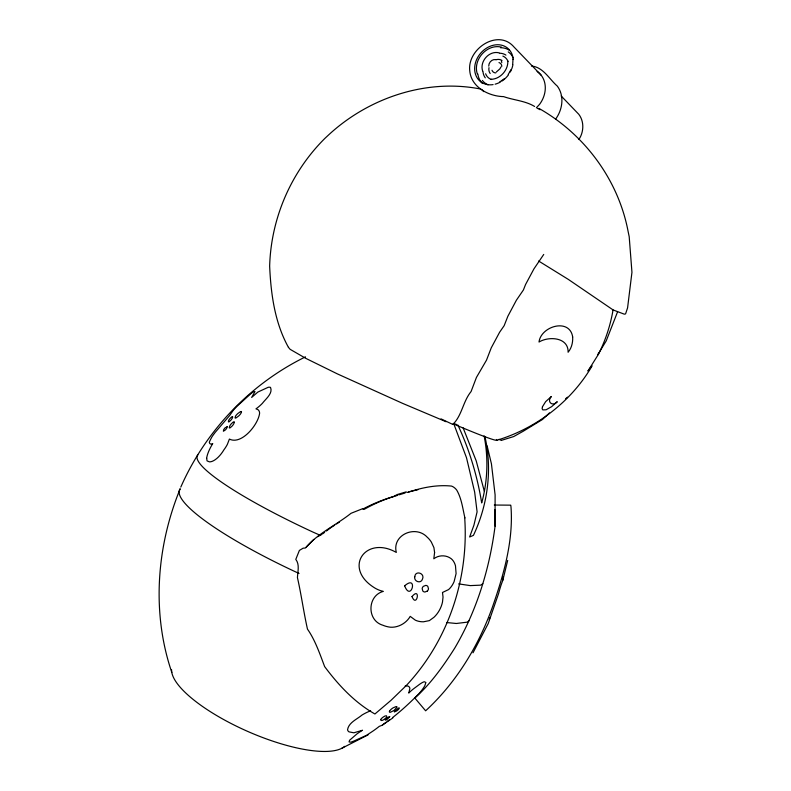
<?xml version="1.0" encoding="UTF-8"?>
<svg xmlns="http://www.w3.org/2000/svg" width="791" height="791" viewBox="0 0 791 791"><rect width="100%" height="100%" fill="white"/><g stroke="black" fill="none" stroke-linecap="round" stroke-linejoin="round"><path stroke-width="1.19" d="M494.296 505.034L510.699 505.162A12.498 0.682 89.8 0 1 511.065 507.941C513.3 541.687 503.521 575.215 492.546 606.766C478.624 645.881 456.249 682.584 425.627 710.802L414.85 698.058C430.749 683.8 443.247 666.22 454.647 648.264C476.666 611.008 489.57 568.966 495.067 526.163L495.107 494.919L491.438 463.852L487.118 445.867M512.697 64.328L513.003 59.048M507.802 60.956C508.405 69.954 500.179 79.248 491.053 79.288M488.759 66.128C488.551 62.4 492.249 58.742 496.026 59.671M591.935 365.62L587.911 371.088L598.411 354.328L598.52 352.657M473.008 652.802L488.205 623.585L498.548 593.675A19.192 1.938 -75.4 0 1 501.197 584.697L502.898 580.05L503.056 576.896M502.898 580.05L507.693 560.414M489.214 619.58L489.866 617.741M617.583 311.792L606.203 340.911L597.65 354.941M598.411 354.328C605.491 340.387 610.464 325.309 613.045 309.894L568.294 279.381L538.631 261.02M180.803 487.098C205.522 430.828 250.282 383.912 305.484 356.86M501 66.899L499.843 68.906L496.402 71.951M508.218 74.483L511.095 69.499M555.598 119.154C562.559 109.751 564.626 95.938 557.329 86.13C549.261 79.12 543.219 67.037 531.433 66.019M578.854 139.523C583.877 132.176 584.371 121.507 578.785 114.29L561.175 95.998M591.876 366.302C571.023 401.788 536.179 428.425 496.847 440.28M306.285 547.095L313.819 539.422M452.887 424.421C462.063 415.384 462.933 401.492 471.07 391.565L476.439 377.426L486.495 360.162L491.27 347.803L499.605 332.25L504.154 325.684L507.871 316.242L516.404 300.194L523.405 289.981L525.57 284.503L533.935 268.881L543.733 254.445M536.377 107.784L539.61 104.293A25.579 21.298 -49.6 0 0 537.109 71.437M549.488 412.912L542.497 419.477L523.286 431.204L513.705 436.553L501.543 440.33M469.083 620.678L467.283 622.151L456.338 623.486L446.717 622.547M565.624 398.713L567.503 397.191M370.623 710.812A24.966 11.806 -28.1 0 0 361.991 715.054C356.959 719.335 348.742 722.48 347.565 729.678A15.958 6.575 -21.6 0 0 349.039 731.863L353.874 732.792L362.505 730.261A23.305 6.269 -27.4 0 0 356.79 734.048L349.573 740.267L349.068 741.918L350.65 742.185A13.744 0.969 -25.5 0 0 353.982 740.999L366.47 735.353L373.045 731.003A23.592 2.828 -31.8 0 0 377.95 727.413L379.294 726.346A16.374 1.958 -32 0 0 381.905 725.298L382.864 724.714A15.79 0.672 -35.3 0 1 385.978 722.351M322.817 533.727L324.607 532.373M326.406 531.018L330.895 527.637M387.195 721.461L389.815 719.543M392.652 717.526C402.312 709.913 410.845 701.894 419.141 693.48A18.677 3.836 -45.1 0 0 424.846 685.668L425.884 682.475L424.342 681.743A16.245 3.342 -45.2 0 0 417.964 685.53L414.978 687.755A18.618 6.941 -41.2 0 0 408.749 693.064L409.876 688.605A16.898 6.417 -40.9 0 0 406.307 685.886L405.16 685.995M499.665 82.017L504.312 78.754M382.449 725.04L392.85 717.921M482.817 583.718L480.71 585.152L470.259 585.607L458.651 583.887M331.834 527.024L334.662 525.175M336.551 523.949L339.379 522.1M317.646 536.664L321.917 534.409M341.831 748.276L368.122 734.849M397.794 495.285L389.32 497.885A173.931 163.164 -87.8 0 0 363.049 508.979M399.257 494.8L405.081 492.981M408.581 491.893L417.974 489.708M501.504 47.134C486.959 43.554 472.682 59.8 477.299 73.85M499.012 52.829C489.164 50.387 479.494 61.421 482.609 70.923M480.869 89.086C426.359 78.21 368.171 97.936 327.998 135.488L324.943 138.336C290.969 172.052 271.006 218.326 269.652 266.152C270.888 293.955 274.744 322.609 288.408 347.279L288.488 347.397M456.822 424.619L453.629 423.403L466.502 457.732L474.669 492.131L477.092 511.846L473.918 525.204L469.627 536.99L473.433 535.369C487.503 505.587 492.269 471.05 485.397 438.708L484.834 436.484M612.639 309.775L624.307 314.175L625.572 313.898L627.579 307.867L631.95 272.312L629.201 236.687L628.153 231.664C618.394 179.804 584.579 134.292 538.849 108.347M541.192 75.244L513.913 46.916C497.984 28.377 467.204 48.913 469.745 70.696C471.05 87.119 488.611 96.324 503.61 96.621C513.715 100.2 525.372 100.803 534.597 106.459M446.055 421.722L402.54 403.341L337.342 373.876L305.84 358.382L290.129 349.325L288.438 347.338M320.217 535.299L313.088 532.145A157.221 23.621 23.7 0 1 197.849 454.884M299.057 573.406L295.29 571.735A159.782 28.733 23.7 0 1 180.219 488.709C156.499 546.512 151.506 612.877 171.805 672.439M499.012 439.321L501.128 440.31M441.062 418.894L452.759 424.411M537.307 108.278L540.105 109.731M481.927 89.699L483.746 91.608M463.111 427.842L476.222 460.896L484.29 491.171M457.88 425.024C469.429 449.733 477.289 476.024 481.689 502.918C487.701 481.215 488.462 457.92 484.112 435.811M501.375 60.581L501.791 62.588M494.761 509.562L495.067 526.163M493.109 84.607A21.535 17.639 -50.6 0 1 474.64 68.58A21.535 17.639 -50.6 0 1 493.287 45.255A21.535 17.639 -50.6 0 1 513.201 59.483M512.894 64.714A21.535 17.639 -50.6 0 1 511.708 68.926M511.283 69.944A21.535 17.639 -50.6 0 1 510.294 71.961M508.465 74.819A21.535 17.639 -50.6 0 1 501.988 81.048M500.1 82.195A21.535 17.639 -50.6 0 1 495.136 84.182M490.193 73.484A8.869 7.267 -50.5 0 1 488.996 67.66M496.224 59.691A8.869 7.267 -50.5 0 1 502.008 60.492M498.992 62.588A5.626 4.608 -50.5 0 1 501.82 66.286M495.809 72.891A5.626 4.608 -50.5 0 1 492.012 70.27M508.267 51.909A19.468 15.968 -50.5 0 1 512.973 57.516M488.116 84.805A19.468 15.968 -50.5 0 1 482.352 80.435M482.421 83.441A21.426 17.58 -50.5 0 1 477.853 74.038M500.446 47.727A21.426 17.58 -50.5 0 1 509.434 50.317M502.878 56.102A13.18 10.817 -50.5 0 1 508.01 61.48M491.587 79.515A13.18 10.817 -50.5 0 1 485.634 73.781M485.279 77.834A15.504 12.715 -50.5 0 1 482.975 71.378M499.437 53.224A15.504 12.715 -50.5 0 1 505.924 55.113M344.649 746.358A95.454 29.455 23.7 0 1 247.257 731.22A95.454 29.455 23.7 0 1 171.598 669.819M496.343 439.47A58.653 2.709 23.8 0 1 453.213 423.828M414.771 576.728C413.624 581.533 421.01 584.124 422.483 579.091C425.202 573.257 415.285 569.955 414.771 576.728M389.686 716.557C385.336 722.499 382.439 719.988 389.686 716.557M241.512 411.755L240.84 413.515A4.934 1.404 -43.6 0 1 238.615 416.017L236.202 417.806A3.945 1.117 -50.7 0 1 235.046 417.836L235.589 416.026A4.934 1.404 -43.6 0 1 237.804 413.535L240.246 411.765A3.797 1.078 -43.6 0 1 241.512 411.755M206.678 458.335L207.054 460.906L209.556 461.875A18.134 8.266 -59 0 0 223.942 449.782L223.972 449.743A18.43 8.444 -51.4 0 0 227.393 444.305L229.4 439.074C241.492 445.303 258.38 424.52 259.606 413.189A17.61 8.058 -43.1 0 0 257.896 409.629L255.958 408.858A20.625 9.294 -42.5 0 0 262.365 403.37C265.677 398.921 273.063 393.473 270.532 387.442A14.831 4.153 -36.2 0 0 268.149 387.313L257.836 392.079L251.657 397.428L255.018 391.555L253.644 391.753A14.505 1.523 -43.2 0 0 251.004 393.572L237.152 406.139A21.525 2.274 -43.2 0 0 233.305 410.203L229.746 415.404L215.221 432.341A22.642 2.195 -50.2 0 0 212.512 436.019L211.79 437.146A21.446 1.79 -56.9 0 0 209.536 441.694L209.308 442.288A18.836 5.142 -57.9 0 0 212.749 443.583A18.183 5.053 -58.2 0 0 206.678 458.335M227.185 426.725L226.77 428.069A3.144 0.89 -50.9 0 1 225.435 429.899L223.378 431.263L223.675 429.74A3.144 0.89 -50.9 0 1 225 427.911L227.185 426.725M434.595 552.494L433.804 558.792C438.778 554.877 446.253 554.827 451.246 558.743A20.368 13.447 -72 0 1 455.478 565.783L456.091 573.594L454.093 581.642A17.125 11.282 -72 0 1 448.586 589.582L442.495 592.469L443.029 597.057L442.495 602.05A19.983 13.002 -62.1 0 1 433.943 617.306L429.365 620.628L423.442 621.795A26.617 20.437 -49.2 0 1 415.334 620.164L410.213 616.367C406.396 623.09 398.437 627.619 390.685 627.233A31.64 27.794 -40.6 0 1 382.893 625.236C366.668 620.559 367.182 595.712 383.269 591.391L380.718 590.689A34.685 31.353 -56.1 0 1 373.589 587.219C342.908 567.335 366.006 535.171 396.321 552.434C391.772 534.835 415.601 524.591 427.229 537.208A26.37 21.07 -82.9 0 1 431.382 542.142L433.923 547.639L434.595 552.494M572.674 336.976C572.961 342.424 571.675 347.991 568.106 352.242C568.571 337.203 548.885 335.997 539.007 342.038C540.915 326.06 569.747 317.745 572.674 336.976M464.871 517.818L464.811 519.588C468.549 579.843 447.736 641.402 406.248 685.57L391.07 700.272L374.924 713.986C354.793 702.645 338.538 685.224 324.636 666.595C319.851 653.939 315.184 640.137 307.472 629.122C303.645 612.026 301.312 594.654 297.436 577.618C297.703 571.616 299.829 564.527 295.794 559.395L299.394 550.417L303.101 548.203L305.425 547.995C317.844 533.233 336.116 525.175 351.036 513.3L362.357 508.801L364.147 509.374A176.363 165.26 -88.1 0 1 393.948 496.372L397.082 494.583L405.912 491.943L407.632 492.427C421.712 487.632 436.761 484.537 451.552 486.089A13.872 10.649 83.2 0 1 456.803 490.212C461.598 498.577 462.745 508.554 464.871 517.818M412.012 596.572C416.867 608.783 421.069 585.844 412.012 596.572M404.646 585.815C411.083 602.742 418.498 573.831 404.646 585.815M232.643 417.015L232.386 417.955A3.441 0.969 -50.8 0 1 231.101 419.942L229.449 421.544A2.996 0.84 -50.8 0 1 228.401 421.83L228.579 420.634A3.441 0.969 -50.8 0 1 229.855 418.666L231.506 417.055A2.996 0.84 -50.8 0 1 232.554 416.768L232.643 417.015M542.458 406.762L542.112 408.64L542.824 409.906L546.087 409.778L551.574 406.703L557.26 401.729C552.523 407.039 546.403 401.798 551.347 396.518L545.632 401.66L542.458 406.762M234.304 422.364L233.869 423.59A4.054 1.157 -50.8 0 1 232.238 425.954L230.329 427.684A3.53 1.009 -50.8 0 1 229.252 427.773L229.657 426.161A4.054 1.157 -50.8 0 1 231.279 423.808L233.187 422.087A3.53 1.009 -50.8 0 1 234.265 421.989L234.304 422.364M389.518 711.208L389.37 711.722A3.836 1.266 -34.2 0 0 390.428 712.256L394.017 710.456L397.013 707.164A3.836 1.266 -34.2 0 0 395.975 706.62L393.295 707.737A4.983 1.641 -34.2 0 0 390.556 709.853L389.518 711.208M380.59 719.662C381.114 722.371 385.83 718.248 386.888 716.893C387.303 713.69 381.282 717.971 380.59 719.662M394.363 711.752C398.901 711.317 402.708 703.219 394.363 711.752M427.288 591.075L424.955 592.004A4.36 3.441 -59.9 0 1 422.829 591.015L422.176 588.662A3.035 2.403 -59.9 0 1 423.363 586.339L425.706 585.409A4.36 3.441 -59.8 0 1 427.822 586.408L428.475 588.751A3.035 2.393 -59.9 0 1 427.288 591.075"/></g></svg>
